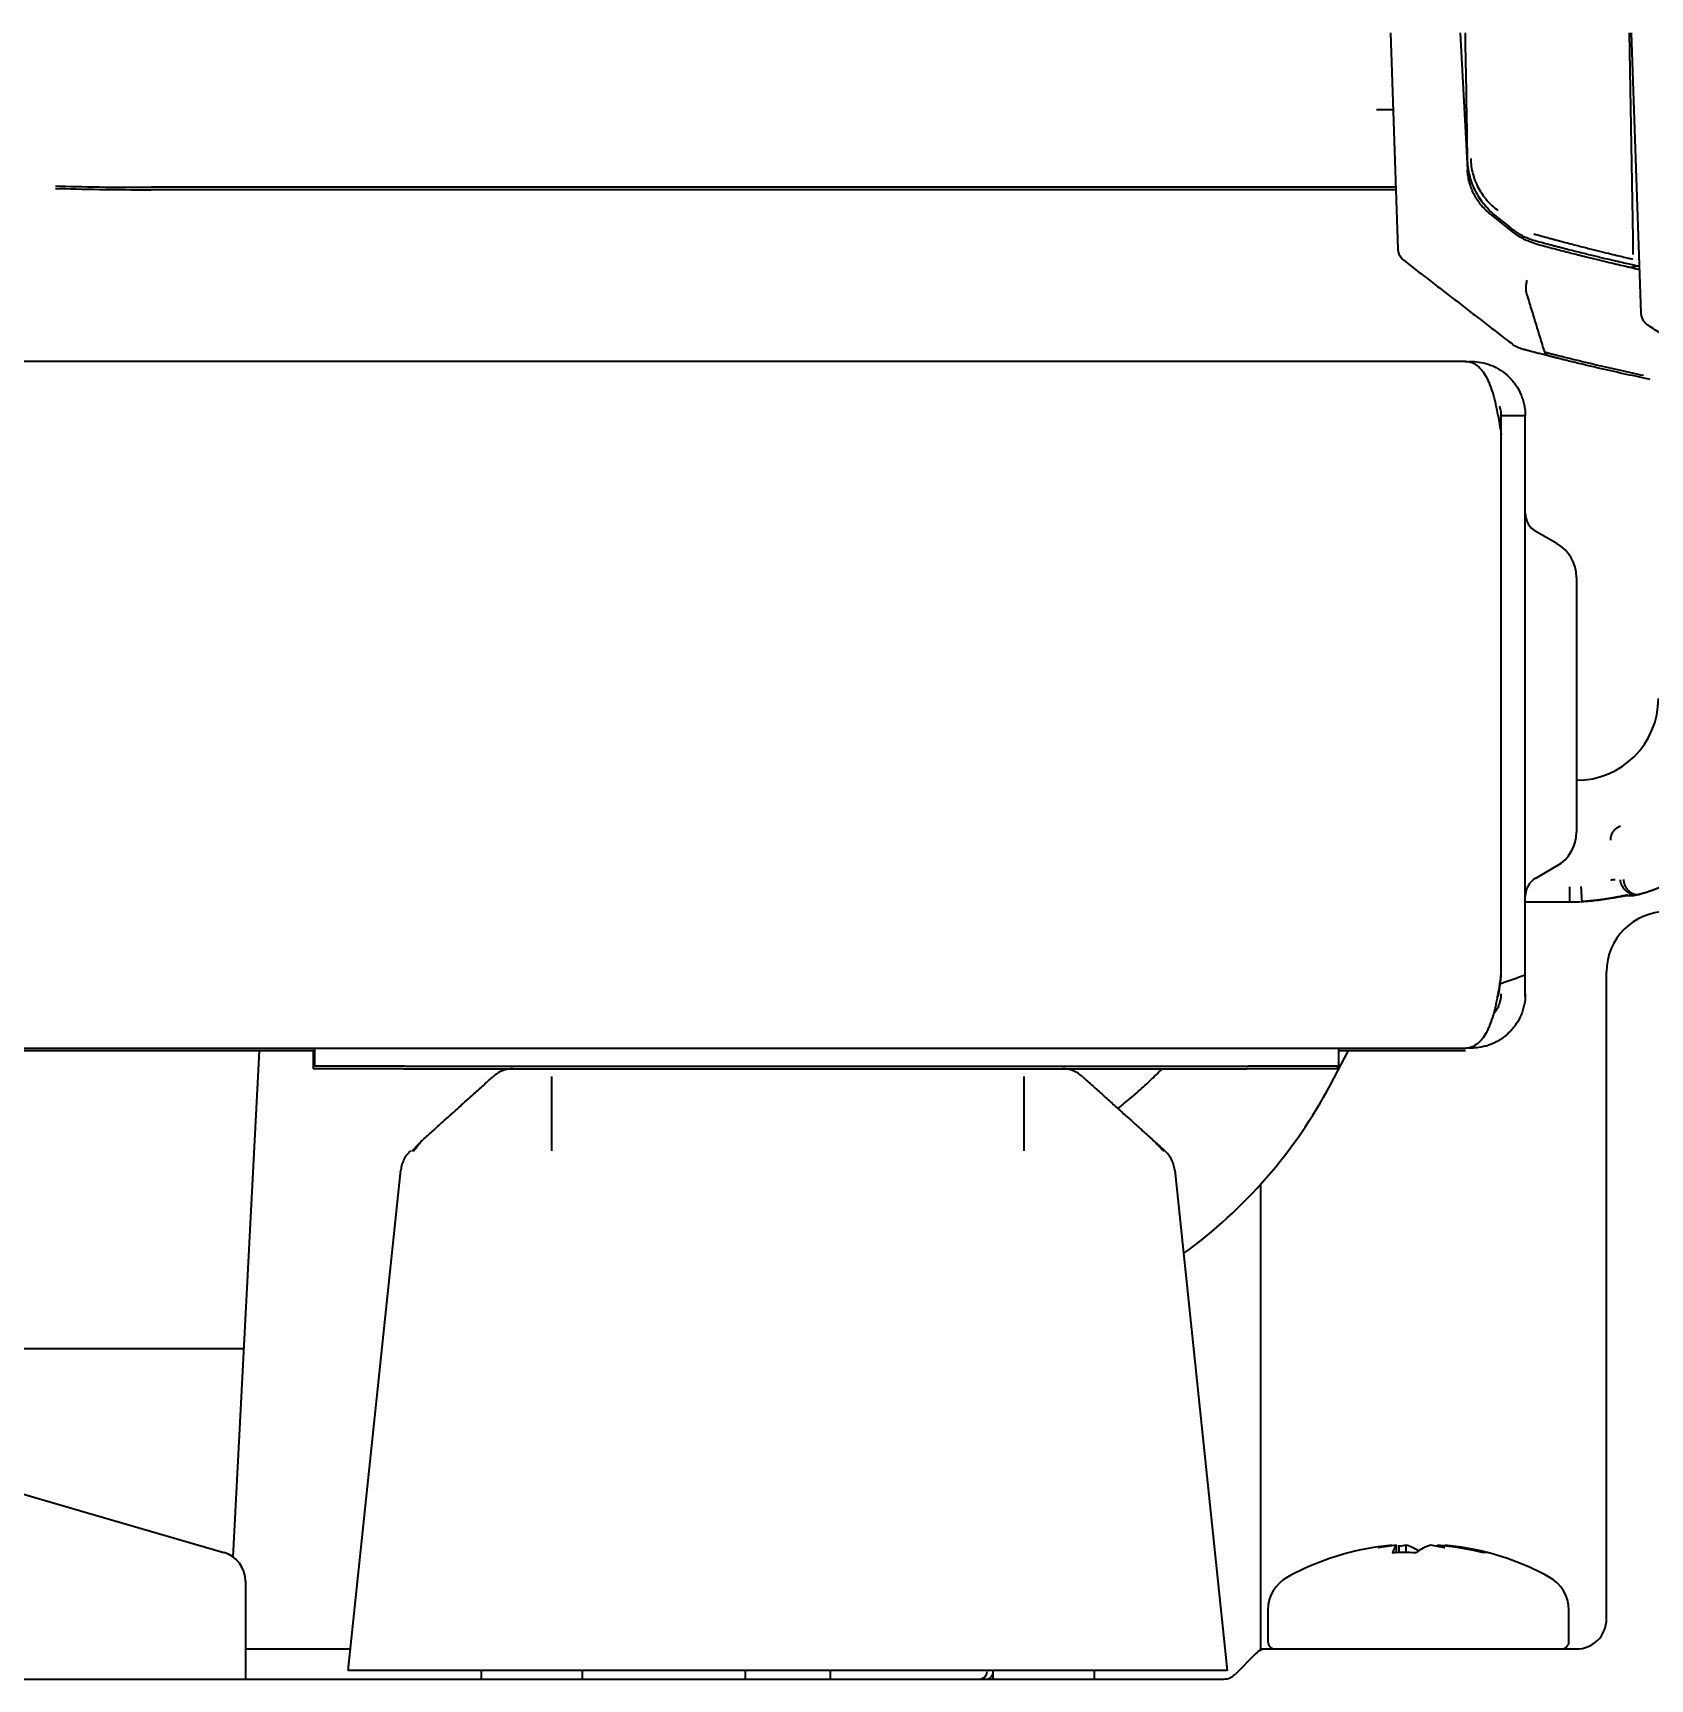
# Model space of a CAD drawing. Header units: inches. Extents: x 786 to 5755, y 618 to 5453.
# Drawn here: x 4152.6 to 4206.3, y 1369.9 to 1424.6 of the extents above; entities that cross this region are included whole.
import ezdxf

# ---------------------------------------------------------------- set-up
doc = ezdxf.new("R2010")
doc.units = ezdxf.units.IN
doc.layers.add('1', color=7, linetype='Continuous', true_color=0xffffff)
doc.layers.add('4', color=7, linetype='Continuous', true_color=0xffffff)

msp = doc.modelspace()

# ---------------------------------------------------------------- linework, layer by layer
at = {"layer": '1', "color": 7, "linetype": 'Continuous', "lineweight": 35}
for p, q in [((4197.969, 1417.449), (4197.718, 1424.637)), ((4200.031, 1424.637), (4200.27, 1420.083)), ((4205.769, 1417.809), (4205.65, 1424.637)), ((4206.043, 1415.324), (4205.718, 1424.637)), ((4197.896, 1419.508), (4156.547, 1419.508)), ((4197.899, 1419.426), (4156.547, 1419.426)), ((4201.796, 1418.006), (4201.02, 1418.625)), ((4201.572, 1418.266), (4201.219, 1418.546)), ((4201.796, 1418.087), (4201.572, 1418.266)), ((4200.14, 1413.719), (3454.899, 1413.719)), ((4200.218, 1413.716), (4200.14, 1413.719)), ((4200.2, 1413.712), (4200.3, 1413.717)), ((4201.177, 1412.434), (4201.177, 1412.452)), ((4201.319, 1411.807), (4201.39, 1411.817)), ((4201.39, 1411.287), (4201.39, 1411.919)), ((4201.39, 1411.919), (4202.19, 1411.919)), ((4202.19, 1411.013), (4202.19, 1411.919)), ((4201.39, 1393.611), (4201.39, 1411.287)), ((4202.19, 1393.336), (4202.19, 1411.013)), ((4203.24, 1407.667), (4202.54, 1408.071)), ((4203.89, 1406.541), (4203.89, 1398.082)), ((4202.54, 1396.552), (4203.24, 1396.956)), ((4202.19, 1395.759), (4203.658, 1395.759)), ((4204.89, 1371.937), (4204.89, 1393.437)), ((4202.19, 1392.619), (4202.19, 1392.704)), ((3508.163, 1390.904), (4200.206, 1390.904)), ((3508.174, 1390.819), (4161.978, 1390.819)), ((4159.261, 1373.996), (4160.142, 1390.818)), ((4161.94, 1390.217), (4161.94, 1390.819)), ((4161.98, 1390.302), (4161.98, 1390.904)), ((4195.973, 1390.819), (4200.206, 1390.819)), ((4195.98, 1390.904), (4195.98, 1390.302)), ((4164.94, 1390.217), (4161.94, 1390.217)), ((4164.98, 1390.302), (4161.98, 1390.302)), ((4164.94, 1390.217), (4192.94, 1390.217)), ((4164.98, 1390.302), (4192.98, 1390.302)), ((4195.94, 1390.217), (4192.94, 1390.217)), ((4195.98, 1390.302), (4192.98, 1390.302)), ((4195.94, 1390.302), (4195.94, 1390.217)), ((4163.088, 1370.217), (4164.836, 1386.851)), ((4190.544, 1386.851), (4192.292, 1370.217)), ((4193.39, 1386.369), (4193.39, 1375.305)), ((4144.556, 1378.333), (4154.954, 1375.309)), ((4154.954, 1375.309), (4158.954, 1374.146)), ((4197.764, 1374.368), (4197.764, 1374.385)), ((4197.913, 1374.137), (4197.913, 1374.385)), ((4198.003, 1374.139), (4198.003, 1374.385)), ((4198.233, 1374.14), (4198.233, 1374.385)), ((4199.276, 1374.347), (4199.276, 1374.385)), ((4199.367, 1374.378), (4199.367, 1374.385)), ((4199.516, 1374.363), (4199.516, 1374.385)), ((4159.674, 1373.186), (4159.674, 1369.937)), ((4193.39, 1372.091), (4193.39, 1370.937)), ((4193.64, 1372.231), (4193.64, 1371.187)), ((4203.64, 1371.187), (4203.64, 1372.231)), ((4159.674, 1370.937), (4162.947, 1370.937)), ((4162.947, 1370.937), (4162.948, 1370.937)), ((4193.243, 1370.79), (4192.536, 1370.083)), ((4193.39, 1370.937), (4193.597, 1370.937)), ((4193.39, 1370.892), (4193.39, 1370.937)), ((4193.597, 1370.937), (4203.89, 1370.937)), ((4056.304, 1369.937), (4192.183, 1369.937)), ((4168.06, 1370.217), (4163.088, 1370.217)), ((4167.506, 1370.217), (4167.506, 1369.937)), ((4187.319, 1370.217), (4168.06, 1370.217)), ((4170.874, 1369.937), (4170.874, 1370.217)), ((4176.275, 1370.217), (4176.275, 1369.937)), ((4179.105, 1369.937), (4179.105, 1370.217)), ((4184.32, 1370.217), (4184.319, 1370.178)), ((4184.506, 1370.217), (4184.506, 1369.937)), ((4192.292, 1370.217), (4187.319, 1370.217)), ((4187.874, 1369.937), (4187.874, 1370.217))]:
    msp.add_line(p, q, dxfattribs=at)
for centre, radius, start, end in [((4202.35, 1420.237), 2, 212.3415, 226.4129), ((4205.7, 1417.357), 0.5, 257.1047, 292.2188), ((4202.89, 1408.678), 0.7, 180, 240), ((4202.59, 1406.541), 1.3, 0, 60), ((4203.89, 1402.523), 2.722, 270, 0), ((4202.59, 1398.082), 1.3, 300, 0), ((4202.89, 1395.946), 0.7, 120, 180), ((4206.89, 1393.437), 2, 90, 180), ((4197.39, 1393.611), 4, 346.8963, 0), ((4197.39, 1393.526), 4, 346.8963, 0), ((4158.674, 1373.186), 1, 0, 73.7865), ((4198.64, 1365.353), 9.083, 103.2612, 118.6021), ((4198.64, 1365.353), 9.083, 61.3979, 76.7388), ((4194.89, 1372.231), 1.25, 118.6021, 180), ((4202.39, 1372.231), 1.25, 0, 61.3979), ((4203.89, 1371.937), 1, 270, 0), ((4193.597, 1370.437), 0.5, 90, 135), ((4193.89, 1371.187), 0.25, 180, 270), ((4203.39, 1371.187), 0.25, 270, 0), ((4184.069, 1370.187), 0.25, 270, 358), ((4184.271, 1370.187), 0.25, 270, 339.8679), ((4192.183, 1370.437), 0.5, 270, 315)]:
    msp.add_arc(centre, radius, start, end, dxfattribs=at)
for centre, major_axis, ratio, start_param, end_param in [((4156.547, 1419.664), (4.5, 0), 0.034921, 3.926991, 4.712389), ((4156.547, 1419.583), (4.5, 0), 0.034921, 3.926991, 4.712389), ((4205.721, 1396.47), (-0.005, -0.5), 0.990267, 6.282644, 6.603447), ((4198.427, 1365.353), (0, -9.059), 0.947542, 3.218948, 3.391172), ((4198.759, 1365.353), (0, 9.077), 0.933147, 0.100106, 0.173279), ((4198.404, 1365.353), (0, -9.077), 0.706253, 3.241699, 3.314872), ((4197.977, 1365.353), (0, -9.059), 0.090997, 3.218948, 3.391172), ((4198.164, 1365.353), (0, -8.787), 0.978398, 3.096057, 3.187129), ((4198.875, 1365.353), (0, 9.077), 0.70796, 0.100106, 0.136032), ((4198.009, 1365.353), (0, -9.059), 0.319632, 2.921886, 3.064238), ((4199.271, 1365.353), (0, 9.059), 0.319632, 0.077355, 0.249579), ((4198.405, 1365.353), (0, -9.077), 0.70796, 2.968314, 3.041486), ((4198.579, 1365.353), (0, -9.059), 0.995851, 2.892014, 3.064238), ((4198.95, 1365.353), (0, 9.077), 0.359495, 6.109906, 6.183079), ((4198.853, 1365.353), (0, 9.059), 0.947542, 6.033606, 6.20583), ((4200.89, 1365.353), (0, 8.787), 0.206731, 6.237649, 6.328721)]:
    msp.add_ellipse(centre, major_axis=major_axis, ratio=ratio, start_param=start_param, end_param=end_param, dxfattribs=at)
for points, degree in [([(4200.273, 1420.46), (4200.249, 1421.853), (4200.224, 1423.245), (4200.2, 1424.637)], 3), ([(4202.131, 1417.789), (4202.071, 1417.82), (4201.956, 1417.886), (4201.848, 1417.964), (4201.796, 1418.006)], 3), ([(4198.163, 1417.07), (4201.751, 1414.301)], 1), ([(4205.517, 1417.178), (4205.581, 1417.163), (4205.687, 1417.138), (4205.745, 1417.125), (4205.763, 1417.121)], 3), ([(4202.834, 1414.035), (4202.228, 1416.019)], 1), ([(4209.892, 1412.554), (4206.269, 1414.923)], 1), ([(4200.3, 1413.717), (4200.367, 1413.72), (4200.434, 1413.72), (4200.501, 1413.716)], 3), ([(4201.39, 1411.287), (4201.39, 1411.381), (4201.39, 1411.474), (4201.39, 1411.568)], 3), ([(4205.507, 1395.974), (4205.612, 1395.971), (4205.717, 1395.97)], 2), ([(4201.39, 1393.055), (4201.656, 1393.149), (4201.923, 1393.243), (4202.19, 1393.336)], 3), ([(4200.501, 1390.907), (4200.434, 1390.903), (4200.367, 1390.903), (4200.3, 1390.906)], 3), ([(4165.504, 1387.798), (4167.903, 1389.958)], 1), ([(4169.849, 1387.49), (4169.849, 1389.958)], 1), ([(4185.531, 1389.958), (4185.531, 1387.49)], 1), ([(4187.477, 1389.958), (4190.218, 1387.49)], 1), ([(4165.504, 1387.798), (4165.19, 1387.466)], 1), ([(4165.504, 1387.798), (4165.251, 1387.468)], 1), ([(4190.19, 1387.466), (4189.876, 1387.798)], 1)]:
    msp.add_open_spline(points, degree=degree, dxfattribs=at)
for points, knots in [([(4201.02, 1418.625), (4200.967, 1418.667), (4200.916, 1418.712), (4200.819, 1418.807), (4200.773, 1418.857), (4200.685, 1418.962), (4200.644, 1419.018), (4200.586, 1419.105), (4200.567, 1419.134), (4200.531, 1419.195), (4200.514, 1419.225), (4200.465, 1419.318), (4200.435, 1419.382), (4200.383, 1419.513), (4200.36, 1419.581), (4200.331, 1419.685), (4200.322, 1419.721), (4200.306, 1419.792), (4200.3, 1419.828), (4200.282, 1419.937), (4200.274, 1420.01), (4200.27, 1420.083)], [0, 0, 0, 0, 0.125, 0.125, 0.25, 0.25, 0.375, 0.375, 0.4375, 0.4375, 0.5, 0.5, 0.625, 0.625, 0.75, 0.75, 0.8125, 0.8125, 0.875, 0.875, 1, 1, 1, 1]), ([(4201.219, 1418.546), (4201.147, 1418.602), (4201.08, 1418.662), (4200.951, 1418.789), (4200.891, 1418.856), (4200.805, 1418.961), (4200.777, 1418.997), (4200.737, 1419.052), (4200.724, 1419.071), (4200.698, 1419.109), (4200.686, 1419.128), (4200.624, 1419.224), (4200.578, 1419.303), (4200.497, 1419.466), (4200.46, 1419.55), (4200.42, 1419.659), (4200.412, 1419.681), (4200.397, 1419.725), (4200.39, 1419.747), (4200.369, 1419.814), (4200.357, 1419.859), (4200.323, 1419.995), (4200.306, 1420.086), (4200.282, 1420.272), (4200.275, 1420.365), (4200.273, 1420.46)], [0, 0, 0, 0, 0.125, 0.125, 0.25, 0.25, 0.3125, 0.3125, 0.34375, 0.34375, 0.375, 0.375, 0.5, 0.5, 0.625, 0.625, 0.65625, 0.65625, 0.6875, 0.6875, 0.75, 0.75, 0.875, 0.875, 1, 1, 1, 1]), ([(4200.377, 1420.46), (4200.379, 1420.373), (4200.386, 1420.287), (4200.409, 1420.117), (4200.426, 1420.033), (4200.459, 1419.91), (4200.472, 1419.869), (4200.492, 1419.808), (4200.499, 1419.788), (4200.513, 1419.747), (4200.521, 1419.728), (4200.56, 1419.629), (4200.595, 1419.553), (4200.674, 1419.407), (4200.718, 1419.336), (4200.788, 1419.234), (4200.813, 1419.2), (4200.864, 1419.135), (4200.89, 1419.103), (4200.971, 1419.01), (4201.028, 1418.951), (4201.148, 1418.84), (4201.211, 1418.787), (4201.278, 1418.737)], [0, 0, 0, 0, 0.125, 0.125, 0.25, 0.25, 0.3125, 0.3125, 0.34375, 0.34375, 0.375, 0.375, 0.5, 0.5, 0.625, 0.625, 0.6875, 0.6875, 0.75, 0.75, 0.875, 0.875, 1, 1, 1, 1]), ([(4202.52, 1417.723), (4202.391, 1417.757), (4202.266, 1417.805), (4202.084, 1417.896), (4202.025, 1417.929), (4201.937, 1417.985), (4201.909, 1418.004), (4201.852, 1418.045), (4201.824, 1418.066), (4201.796, 1418.087)], [0, 0, 0, 0, 0.5, 0.5, 0.75, 0.75, 0.875, 0.875, 1, 1, 1, 1]), ([(4202.475, 1417.96), (4202.65, 1417.911), (4202.821, 1417.863), (4203.03, 1417.807), (4203.071, 1417.795), (4203.154, 1417.773), (4203.194, 1417.762), (4203.316, 1417.729), (4203.395, 1417.708), (4203.628, 1417.647), (4203.927, 1417.569), (4204.201, 1417.499), (4204.396, 1417.45), (4204.46, 1417.434), (4204.553, 1417.41), (4204.584, 1417.403), (4204.644, 1417.388), (4204.674, 1417.381), (4204.819, 1417.345), (4205.034, 1417.293), (4205.215, 1417.249), (4205.379, 1417.21), (4205.452, 1417.193), (4205.517, 1417.178)], [0, 0, 0, 0, 0.125, 0.125, 0.15625, 0.15625, 0.1875, 0.1875, 0.25, 0.25, 0.375, 0.5, 0.5, 0.5625, 0.5625, 0.59375, 0.59375, 0.625, 0.625, 0.75, 0.875, 0.875, 1, 1, 1, 1]), ([(4198.163, 1417.07), (4198.134, 1417.093), (4198.107, 1417.118), (4198.061, 1417.175), (4198.04, 1417.205), (4198.007, 1417.27), (4197.994, 1417.305), (4197.975, 1417.376), (4197.97, 1417.412), (4197.969, 1417.449)], [0, 0, 0, 0, 0.25, 0.25, 0.5, 0.5, 0.75, 0.75, 1, 1, 1, 1]), ([(4202.517, 1417.64), (4202.451, 1417.658), (4202.386, 1417.679), (4202.257, 1417.729), (4202.193, 1417.757), (4202.131, 1417.789)], [0, 0, 0, 0, 0.5, 0.5, 1, 1, 1, 1]), ([(4202.517, 1417.64), (4202.687, 1417.593), (4203.018, 1417.504), (4203.333, 1417.421), (4203.641, 1417.342), (4203.79, 1417.304), (4203.971, 1417.258), (4204.007, 1417.249), (4204.078, 1417.231), (4204.184, 1417.205), (4204.286, 1417.179), (4204.484, 1417.131), (4204.609, 1417.1), (4204.845, 1417.043), (4204.956, 1417.017), (4205.113, 1416.98), (4205.163, 1416.968), (4205.236, 1416.951), (4205.259, 1416.945), (4205.306, 1416.934), (4205.328, 1416.929), (4205.439, 1416.904), (4205.518, 1416.885), (4205.588, 1416.869)], [0, 0, 0, 0, 0.125, 0.25, 0.25, 0.375, 0.375, 0.40625, 0.40625, 0.4375, 0.5, 0.5, 0.625, 0.625, 0.75, 0.75, 0.8125, 0.8125, 0.84375, 0.84375, 0.875, 0.875, 1, 1, 1, 1]), ([(4205.699, 1416.939), (4205.632, 1416.954), (4205.555, 1416.971), (4205.383, 1417.01), (4205.194, 1417.053), (4204.969, 1417.106), (4204.818, 1417.142), (4204.787, 1417.149), (4204.724, 1417.164), (4204.692, 1417.172), (4204.595, 1417.195), (4204.528, 1417.211), (4204.323, 1417.26), (4204.18, 1417.295), (4203.881, 1417.369), (4203.725, 1417.408), (4203.482, 1417.47), (4203.399, 1417.492), (4203.272, 1417.524), (4203.229, 1417.535), (4203.143, 1417.558), (4203.1, 1417.569), (4202.882, 1417.626), (4202.703, 1417.673), (4202.52, 1417.723)], [0, 0, 0, 0, 0.125, 0.125, 0.25, 0.375, 0.375, 0.40625, 0.40625, 0.4375, 0.4375, 0.5, 0.5, 0.625, 0.625, 0.75, 0.75, 0.8125, 0.8125, 0.84375, 0.84375, 0.875, 0.875, 1, 1, 1, 1]), ([(4205.779, 1417.273), (4205.778, 1417.289), (4205.778, 1417.307), (4205.778, 1417.334), (4205.777, 1417.343), (4205.777, 1417.363), (4205.777, 1417.372), (4205.776, 1417.422), (4205.775, 1417.465), (4205.774, 1417.522), (4205.774, 1417.534), (4205.774, 1417.558), (4205.774, 1417.57), (4205.773, 1417.606), (4205.772, 1417.631), (4205.771, 1417.705), (4205.77, 1417.756), (4205.769, 1417.809)], [0, 0, 0, 0, 0.125, 0.125, 0.1875, 0.1875, 0.25, 0.25, 0.5, 0.5, 0.5625, 0.5625, 0.625, 0.625, 0.75, 0.75, 1, 1, 1, 1]), ([(4205.588, 1416.869), (4205.654, 1416.854), (4205.712, 1416.841), (4205.812, 1416.818), (4205.854, 1416.809), (4205.923, 1416.793), (4205.974, 1416.782), (4205.992, 1416.778), (4205.992, 1416.778)], [0, 0, 0, 0, 0.25, 0.25, 0.5, 0.5, 0.75, 1, 1, 1, 1]), ([(4205.958, 1416.881), (4205.939, 1416.885), (4205.909, 1416.892), (4205.822, 1416.911), (4205.767, 1416.923), (4205.699, 1416.939)], [0, 0, 0, 0, 0.5, 0.5, 1, 1, 1, 1]), ([(4202.228, 1416.019), (4202.222, 1416.039), (4202.219, 1416.063), (4202.215, 1416.119), (4202.215, 1416.151), (4202.219, 1416.221), (4202.223, 1416.258), (4202.235, 1416.336), (4202.242, 1416.377), (4202.252, 1416.417)], [0, 0, 0, 0, 0.25, 0.25, 0.5, 0.5, 0.75, 0.75, 1, 1, 1, 1]), ([(4206.269, 1414.923), (4206.236, 1414.945), (4206.205, 1414.971), (4206.15, 1415.029), (4206.127, 1415.061), (4206.087, 1415.131), (4206.072, 1415.168), (4206.05, 1415.245), (4206.044, 1415.284), (4206.043, 1415.324)], [0, 0, 0, 0, 0.25, 0.25, 0.5, 0.5, 0.75, 0.75, 1, 1, 1, 1]), ([(4202.106, 1414.126), (4202.041, 1414.143), (4201.979, 1414.166), (4201.86, 1414.225), (4201.803, 1414.26), (4201.751, 1414.301)], [0, 0, 0, 0, 0.5, 0.5, 1, 1, 1, 1]), ([(4202.965, 1413.902), (4202.934, 1413.91), (4202.904, 1413.918), (4202.845, 1413.933), (4202.816, 1413.94), (4202.731, 1413.962), (4202.676, 1413.976), (4202.599, 1413.996), (4202.574, 1414.003), (4202.538, 1414.012), (4202.526, 1414.015), (4202.502, 1414.021), (4202.491, 1414.024), (4202.457, 1414.033), (4202.435, 1414.039), (4202.394, 1414.049), (4202.374, 1414.055), (4202.318, 1414.069), (4202.285, 1414.078), (4202.248, 1414.088), (4202.241, 1414.09), (4202.227, 1414.093), (4202.221, 1414.095), (4202.202, 1414.1), (4202.19, 1414.103), (4202.17, 1414.109), (4202.16, 1414.111), (4202.148, 1414.114), (4202.144, 1414.115), (4202.137, 1414.117), (4202.134, 1414.118), (4202.127, 1414.12), (4202.125, 1414.121), (4202.119, 1414.122), (4202.117, 1414.123), (4202.111, 1414.124), (4202.108, 1414.125), (4202.106, 1414.126)], [0, 0, 0, 0, 0.0625, 0.0625, 0.125, 0.125, 0.25, 0.25, 0.3125, 0.3125, 0.34375, 0.34375, 0.375, 0.375, 0.4375, 0.4375, 0.5, 0.5, 0.625, 0.625, 0.65625, 0.65625, 0.6875, 0.6875, 0.75, 0.75, 0.8125, 0.8125, 0.84375, 0.84375, 0.875, 0.875, 0.90625, 0.90625, 0.9375, 0.9375, 1, 1, 1, 1]), ([(4202.965, 1413.902), (4202.958, 1413.904), (4202.951, 1413.906), (4202.938, 1413.912), (4202.932, 1413.915), (4202.913, 1413.926), (4202.901, 1413.935), (4202.868, 1413.969), (4202.849, 1413.998), (4202.834, 1414.035)], [0, 0, 0, 0, 0.125, 0.125, 0.25, 0.25, 0.5, 0.5, 1, 1, 1, 1]), ([(4202.834, 1414.033), (4202.871, 1414.024), (4202.908, 1414.014), (4202.981, 1413.996), (4203.018, 1413.986), (4203.092, 1413.967), (4203.128, 1413.958), (4203.201, 1413.94), (4203.238, 1413.93), (4203.347, 1413.903), (4203.42, 1413.884), (4203.564, 1413.848), (4203.636, 1413.831), (4203.851, 1413.778), (4203.992, 1413.743), (4204.202, 1413.693), (4204.271, 1413.676), (4204.41, 1413.644), (4204.479, 1413.627), (4204.821, 1413.547), (4205.088, 1413.486), (4205.611, 1413.369), (4205.866, 1413.313), (4206.115, 1413.26)], [0, 0, 0, 0, 0.03125, 0.03125, 0.0625, 0.0625, 0.09375, 0.09375, 0.125, 0.125, 0.1875, 0.1875, 0.25, 0.25, 0.375, 0.375, 0.4375, 0.4375, 0.5, 0.5, 0.75, 0.75, 1, 1, 1, 1]), ([(4201.286, 1411.919), (4201.266, 1412.041), (4201.243, 1412.161), (4201.204, 1412.336), (4201.191, 1412.394), (4201.169, 1412.48), (4201.162, 1412.508), (4201.147, 1412.564), (4201.139, 1412.592), (4201.099, 1412.729), (4201.065, 1412.831), (4201.018, 1412.952), (4201.008, 1412.976), (4200.988, 1413.023), (4200.978, 1413.046), (4200.947, 1413.113), (4200.926, 1413.155), (4200.861, 1413.276), (4200.814, 1413.347), (4200.75, 1413.426), (4200.738, 1413.441), (4200.711, 1413.47), (4200.672, 1413.512), (4200.63, 1413.548), (4200.574, 1413.591), (4200.545, 1413.61), (4200.499, 1413.636), (4200.484, 1413.643), (4200.453, 1413.658), (4200.437, 1413.665), (4200.357, 1413.695), (4200.29, 1413.71), (4200.218, 1413.716)], [0, 0, 0, 0, 0.125, 0.125, 0.1875, 0.1875, 0.21875, 0.21875, 0.25, 0.25, 0.375, 0.375, 0.40625, 0.40625, 0.4375, 0.4375, 0.5, 0.5, 0.625, 0.625, 0.65625, 0.65625, 0.6875, 0.75, 0.75, 0.8125, 0.8125, 0.84375, 0.84375, 0.875, 0.875, 1, 1, 1, 1]), ([(4200.501, 1413.716), (4200.601, 1413.71), (4200.703, 1413.695), (4200.906, 1413.647), (4201.007, 1413.614), (4201.132, 1413.559), (4201.157, 1413.548), (4201.207, 1413.524), (4201.28, 1413.486), (4201.351, 1413.442), (4201.489, 1413.349), (4201.576, 1413.278), (4201.678, 1413.177), (4201.698, 1413.156), (4201.737, 1413.113), (4201.794, 1413.048), (4201.847, 1412.978), (4201.945, 1412.834), (4202.001, 1412.731), (4202.059, 1412.594), (4202.07, 1412.566), (4202.091, 1412.509), (4202.1, 1412.481), (4202.127, 1412.396), (4202.156, 1412.28), (4202.174, 1412.162), (4202.184, 1412.072), (4202.186, 1412.041), (4202.189, 1411.98), (4202.19, 1411.95), (4202.19, 1411.919)], [0, 0, 0, 0, 0.125, 0.125, 0.25, 0.25, 0.28125, 0.28125, 0.3125, 0.375, 0.375, 0.5, 0.5, 0.53125, 0.53125, 0.5625, 0.625, 0.625, 0.75, 0.75, 0.78125, 0.78125, 0.8125, 0.8125, 0.875, 0.9375, 0.9375, 0.96875, 0.96875, 1, 1, 1, 1]), ([(4206.335, 1413.123), (4206.079, 1413.177), (4205.817, 1413.233), (4205.28, 1413.35), (4205.005, 1413.412), (4204.583, 1413.509), (4204.441, 1413.542), (4204.154, 1413.61), (4204.008, 1413.645), (4203.788, 1413.698), (4203.714, 1413.716), (4203.566, 1413.752), (4203.492, 1413.77), (4203.379, 1413.798), (4203.342, 1413.808), (4203.267, 1413.826), (4203.229, 1413.836), (4203.154, 1413.855), (4203.116, 1413.864), (4203.04, 1413.883), (4203.002, 1413.893), (4202.965, 1413.902)], [0, 0, 0, 0, 0.25, 0.25, 0.5, 0.5, 0.625, 0.625, 0.75, 0.75, 0.8125, 0.8125, 0.875, 0.875, 0.90625, 0.90625, 0.9375, 0.9375, 0.96875, 0.96875, 1, 1, 1, 1]), ([(4201.39, 1411.568), (4201.371, 1411.631), (4201.353, 1411.694), (4201.318, 1411.811), (4201.302, 1411.865), (4201.286, 1411.919)], [0, 0, 0, 0, 0.537041, 0.537041, 1, 1, 1, 1]), ([(4201.286, 1411.919), (4201.302, 1411.822), (4201.318, 1411.724), (4201.353, 1411.513), (4201.371, 1411.4), (4201.39, 1411.287)], [0, 0, 0, 0, 0.462959, 0.462959, 1, 1, 1, 1]), ([(4201.39, 1411.919), (4201.39, 1411.995), (4201.381, 1412.068), (4201.361, 1412.157), (4201.357, 1412.175), (4201.347, 1412.208), (4201.343, 1412.223), (4201.338, 1412.238)], [0, 0, 0, 0, 0.67906, 0.67906, 0.848824, 0.848824, 1, 1, 1, 1]), ([(4204.066, 1395.773), (4204.263, 1395.785), (4204.646, 1395.817), (4205.131, 1395.897), (4205.413, 1395.952), (4205.523, 1395.972), (4205.546, 1395.975), (4205.546, 1395.975)], [0, 0, 0, 0, 0.277, 0.577054, 0.802968, 0.923083, 1, 1, 1, 1]), ([(4206.819, 1396.312), (4206.801, 1396.304), (4206.784, 1396.296), (4206.746, 1396.279), (4206.725, 1396.27), (4206.622, 1396.225), (4206.542, 1396.193), (4206.429, 1396.15), (4206.392, 1396.137), (4206.338, 1396.118), (4206.321, 1396.112), (4206.286, 1396.1), (4206.269, 1396.094), (4206.187, 1396.068), (4206.128, 1396.05), (4206.066, 1396.033), (4206.056, 1396.03), (4206.047, 1396.028)], [0, 0, 0, 0, 0.056558, 0.056558, 0.12503, 0.12503, 0.398918, 0.398918, 0.535862, 0.535862, 0.604334, 0.604334, 0.672806, 0.672806, 0.946695, 0.946695, 1, 1, 1, 1]), ([(4202.19, 1392.704), (4202.19, 1392.801), (4202.19, 1392.899), (4202.19, 1393.11), (4202.19, 1393.223), (4202.19, 1393.336)], [0, 0, 0, 0, 0.462959, 0.462959, 1, 1, 1, 1]), ([(4200.218, 1390.907), (4200.29, 1390.913), (4200.357, 1390.928), (4200.484, 1390.976), (4200.544, 1391.009), (4200.615, 1391.064), (4200.63, 1391.075), (4200.657, 1391.1), (4200.698, 1391.138), (4200.737, 1391.181), (4200.812, 1391.274), (4200.859, 1391.345), (4200.914, 1391.446), (4200.925, 1391.467), (4200.947, 1391.51), (4200.978, 1391.576), (4201.008, 1391.645), (4201.064, 1391.789), (4201.099, 1391.892), (4201.139, 1392.03), (4201.146, 1392.058), (4201.162, 1392.114), (4201.169, 1392.142), (4201.191, 1392.228), (4201.218, 1392.343), (4201.242, 1392.462), (4201.259, 1392.552), (4201.265, 1392.582), (4201.275, 1392.643), (4201.281, 1392.673), (4201.286, 1392.704)], [0, 0, 0, 0, 0.125, 0.125, 0.25, 0.25, 0.28125, 0.28125, 0.3125, 0.375, 0.375, 0.5, 0.5, 0.53125, 0.53125, 0.5625, 0.625, 0.625, 0.75, 0.75, 0.78125, 0.78125, 0.8125, 0.8125, 0.875, 0.9375, 0.9375, 0.96875, 0.96875, 1, 1, 1, 1]), ([(4202.19, 1392.704), (4202.19, 1392.582), (4202.178, 1392.462), (4202.142, 1392.287), (4202.127, 1392.229), (4202.101, 1392.143), (4202.091, 1392.115), (4202.071, 1392.059), (4202.06, 1392.031), (4202.002, 1391.895), (4201.946, 1391.792), (4201.864, 1391.671), (4201.847, 1391.647), (4201.812, 1391.601), (4201.794, 1391.578), (4201.739, 1391.511), (4201.7, 1391.468), (4201.579, 1391.348), (4201.491, 1391.276), (4201.375, 1391.197), (4201.351, 1391.182), (4201.304, 1391.153), (4201.232, 1391.111), (4201.158, 1391.075), (4201.059, 1391.032), (4201.009, 1391.013), (4200.933, 1390.988), (4200.908, 1390.98), (4200.857, 1390.965), (4200.831, 1390.959), (4200.703, 1390.928), (4200.601, 1390.913), (4200.501, 1390.907)], [0, 0, 0, 0, 0.125, 0.125, 0.1875, 0.1875, 0.21875, 0.21875, 0.25, 0.25, 0.375, 0.375, 0.40625, 0.40625, 0.4375, 0.4375, 0.5, 0.5, 0.625, 0.625, 0.65625, 0.65625, 0.6875, 0.75, 0.75, 0.8125, 0.8125, 0.84375, 0.84375, 0.875, 0.875, 1, 1, 1, 1]), ([(4201.143, 1392.046), (4201.149, 1392.053), (4201.154, 1392.059), (4201.17, 1392.078), (4201.181, 1392.092), (4201.231, 1392.159), (4201.266, 1392.217), (4201.31, 1392.311), (4201.324, 1392.344), (4201.341, 1392.395), (4201.347, 1392.412), (4201.357, 1392.447), (4201.361, 1392.465), (4201.381, 1392.554), (4201.39, 1392.628), (4201.39, 1392.704)], [0, 0, 0, 0, 0.037679, 0.037679, 0.111703, 0.111703, 0.407802, 0.407802, 0.555852, 0.555852, 0.629876, 0.629876, 0.703901, 0.703901, 1, 1, 1, 1]), ([(4168.567, 1390.217), (4168.506, 1390.217), (4168.445, 1390.211), (4168.326, 1390.188), (4168.267, 1390.171), (4168.153, 1390.127), (4168.098, 1390.1), (4167.995, 1390.035), (4167.946, 1389.998), (4167.901, 1389.956)], [0, 0, 0, 0, 0.25, 0.25, 0.5, 0.5, 0.75, 0.75, 1, 1, 1, 1]), ([(4187.479, 1389.956), (4187.434, 1389.998), (4187.385, 1390.035), (4187.281, 1390.1), (4187.227, 1390.127), (4187.113, 1390.171), (4187.054, 1390.188), (4186.934, 1390.211), (4186.874, 1390.217), (4186.813, 1390.217)], [0, 0, 0, 0, 0.25, 0.25, 0.5, 0.5, 0.75, 0.75, 1, 1, 1, 1]), ([(4165.162, 1387.49), (4165.116, 1387.449), (4165.074, 1387.404), (4165, 1387.307), (4164.967, 1387.255), (4164.912, 1387.146), (4164.889, 1387.089), (4164.854, 1386.972), (4164.842, 1386.912), (4164.836, 1386.851)], [0, 0, 0, 0, 0.25, 0.25, 0.5, 0.5, 0.75, 0.75, 1, 1, 1, 1]), ([(4190.543, 1386.851), (4190.537, 1386.912), (4190.525, 1386.972), (4190.49, 1387.089), (4190.468, 1387.146), (4190.412, 1387.255), (4190.379, 1387.307), (4190.305, 1387.404), (4190.263, 1387.449), (4190.218, 1387.49)], [0, 0, 0, 0, 0.25, 0.25, 0.5, 0.5, 0.75, 0.75, 1, 1, 1, 1]), ([(4193.39, 1375.305), (4193.39, 1375.285), (4193.39, 1375.242), (4193.39, 1375.173), (4193.39, 1375.095), (4193.39, 1375.008), (4193.39, 1374.911), (4193.39, 1374.805), (4193.39, 1374.69), (4193.39, 1374.566), (4193.39, 1374.398), (4193.39, 1374.196), (4193.39, 1373.974), (4193.39, 1373.776), (4193.39, 1373.59), (4193.39, 1373.406), (4193.39, 1373.212), (4193.39, 1373.01), (4193.39, 1372.841), (4193.39, 1372.711), (4193.39, 1372.622), (4193.39, 1372.541), (4193.39, 1372.466), (4193.39, 1372.397), (4193.39, 1372.336), (4193.39, 1372.28), (4193.39, 1372.231), (4193.39, 1372.188), (4193.39, 1372.15), (4193.39, 1372.119), (4193.39, 1372.1), (4193.39, 1372.091)], [0, 0, 0, 0, 0.017064, 0.036815, 0.059249, 0.084363, 0.112153, 0.142615, 0.175746, 0.211544, 0.250008, 0.322378, 0.388152, 0.447354, 0.499999, 0.556664, 0.617207, 0.681643, 0.74999, 0.781924, 0.811845, 0.839752, 0.865644, 0.88952, 0.911376, 0.931212, 0.949025, 0.964812, 0.978572, 0.990302, 1, 1, 1, 1]), ([(4162.948, 1370.937), (4162.974, 1370.937), (4163, 1370.937), (4163.055, 1370.937), (4163.083, 1370.937), (4163.128, 1370.937), (4163.145, 1370.937), (4163.162, 1370.937)], [0, 0, 0, 0, 0.384865, 0.384865, 0.76973, 0.76973, 1, 1, 1, 1])]:
    msp.add_open_spline(points, degree=3, knots=knots, dxfattribs=at)
at = {"layer": '4', "color": 7, "linetype": 'Continuous', "lineweight": 35}
for p, q in [((4200.162, 1422.151), (4200.244, 1422.153)), ((4197.896, 1419.508), (4156.547, 1419.508)), ((4197.899, 1419.426), (4156.547, 1419.426)), ((4203.658, 1396.259), (4203.658, 1395.759)), ((4202.189, 1395.759), (4203.658, 1395.759)), ((4195.718, 1389.685), (4196.32, 1390.819)), ((4195.718, 1389.685), (4195.717, 1389.686)), ((4054.951, 1380.926), (4159.624, 1380.926))]:
    msp.add_line(p, q, dxfattribs=at)
msp.add_arc((4181.14, 1397.437), 16.509, 305.9639, 332, dxfattribs=at)
for centre, major_axis, ratio, start_param, end_param in [((4197.225, 1422.19), (2.75, 0), 0.034921, 4.720196, 4.925374), ((4156.547, 1419.664), (4.5, 0), 0.034921, 3.926991, 4.712389), ((4156.547, 1419.583), (4.5, 0), 0.034921, 3.926991, 4.712389), ((4205.173, 1352.292), (-0.001, -44.201), 0.139173, 3.141738, 3.165424), ((4203.65, 1402.763), (-4.955, 4.955), 0.998956, 2.356725, 2.41503)]:
    msp.add_ellipse(centre, major_axis=major_axis, ratio=ratio, start_param=start_param, end_param=end_param, dxfattribs=at)
for points, weights in [([(4205.027, 1397.817), (4205.027, 1398.163), (4205.348, 1398.285)], [1, 0.821887132826, 1]), ([(4205.451, 1396.504), (4205.464, 1396.267), (4205.807, 1395.969), (4206.009, 1396.018)], [1, 0.814416256561, 0.814416256561, 1])]:
    msp.add_rational_spline(points, weights, degree=2, dxfattribs=at)
for points, knots in [([(4205.873, 1395.993), (4205.869, 1395.993), (4205.863, 1395.993), (4205.852, 1395.994), (4205.842, 1395.994), (4205.831, 1395.995), (4205.82, 1395.996), (4205.808, 1395.998), (4205.797, 1395.999), (4205.785, 1396.001), (4205.773, 1396.004), (4205.76, 1396.007), (4205.748, 1396.01), (4205.735, 1396.014), (4205.722, 1396.018), (4205.709, 1396.022), (4205.696, 1396.027), (4205.683, 1396.033), (4205.669, 1396.039), (4205.656, 1396.045), (4205.642, 1396.052), (4205.629, 1396.06), (4205.615, 1396.068), (4205.602, 1396.077), (4205.588, 1396.086), (4205.575, 1396.096), (4205.561, 1396.106), (4205.548, 1396.117), (4205.535, 1396.129), (4205.52, 1396.143), (4205.499, 1396.164), (4205.47, 1396.196), (4205.436, 1396.243), (4205.409, 1396.29), (4205.391, 1396.33), (4205.381, 1396.357), (4205.372, 1396.383), (4205.365, 1396.408), (4205.359, 1396.431), (4205.355, 1396.453), (4205.352, 1396.473), (4205.35, 1396.487), (4205.349, 1396.493)], [0, 0, 0, 0, 0.013457, 0.027229, 0.04132, 0.055732, 0.070471, 0.085537, 0.100934, 0.116664, 0.132728, 0.149128, 0.165864, 0.182938, 0.200348, 0.218095, 0.236176, 0.25459, 0.273334, 0.292404, 0.311797, 0.331508, 0.351532, 0.371861, 0.392489, 0.413408, 0.434609, 0.456082, 0.477818, 0.499804, 0.533976, 0.587435, 0.659742, 0.749819, 0.787957, 0.824081, 0.858204, 0.890353, 0.920563, 0.948875, 0.975338, 1, 1, 1, 1]), ([(4207.469, 1396.66), (4207.462, 1396.656), (4207.449, 1396.647), (4207.428, 1396.635), (4207.408, 1396.623), (4207.387, 1396.61), (4207.367, 1396.598), (4207.346, 1396.586), (4207.326, 1396.574), (4207.305, 1396.562), (4207.285, 1396.551), (4207.264, 1396.539), (4207.243, 1396.527), (4207.223, 1396.516), (4207.202, 1396.504), (4207.181, 1396.493), (4207.161, 1396.482), (4207.14, 1396.471), (4207.119, 1396.46), (4207.099, 1396.449), (4207.078, 1396.438), (4207.031, 1396.414), (4206.958, 1396.377), (4206.857, 1396.329), (4206.757, 1396.283), (4206.652, 1396.238), (4206.549, 1396.196), (4206.452, 1396.159), (4206.37, 1396.129), (4206.304, 1396.106), (4206.248, 1396.087), (4206.201, 1396.072), (4206.159, 1396.059), (4206.121, 1396.048), (4206.087, 1396.039), (4206.058, 1396.031), (4206.032, 1396.024), (4206.016, 1396.02), (4206.009, 1396.018)], [0, 0, 0, 0, 0.012843, 0.025691, 0.038543, 0.051398, 0.064255, 0.077113, 0.089972, 0.10283, 0.115688, 0.128543, 0.141396, 0.154245, 0.16709, 0.179931, 0.192702, 0.205471, 0.218249, 0.231037, 0.243833, 0.256636, 0.318231, 0.380821, 0.44426, 0.508489, 0.582121, 0.647954, 0.705782, 0.755544, 0.795255, 0.832474, 0.867113, 0.899107, 0.928411, 0.954998, 0.978855, 1, 1, 1, 1]), ([(4205.598, 1395.987), (4205.598, 1395.987), (4205.597, 1395.987), (4205.595, 1395.986), (4205.592, 1395.986), (4205.589, 1395.986), (4205.586, 1395.985), (4205.583, 1395.985), (4205.579, 1395.984), (4205.575, 1395.983), (4205.571, 1395.983), (4205.566, 1395.982), (4205.56, 1395.981), (4205.554, 1395.98), (4205.548, 1395.979), (4205.541, 1395.977), (4205.534, 1395.976), (4205.526, 1395.975), (4205.518, 1395.973), (4205.509, 1395.972), (4205.499, 1395.97), (4205.489, 1395.968), (4205.478, 1395.966), (4205.466, 1395.963), (4205.454, 1395.961), (4205.429, 1395.956), (4205.385, 1395.948), (4205.31, 1395.933), (4205.212, 1395.915), (4205.127, 1395.899), (4205.07, 1395.889), (4205.05, 1395.886), (4205.03, 1395.883), (4205.009, 1395.879), (4204.987, 1395.875), (4204.965, 1395.872), (4204.943, 1395.868), (4204.919, 1395.864), (4204.895, 1395.861), (4204.871, 1395.857), (4204.846, 1395.853), (4204.82, 1395.849), (4204.794, 1395.845), (4204.767, 1395.842), (4204.74, 1395.838), (4204.712, 1395.834), (4204.683, 1395.83), (4204.654, 1395.826), (4204.624, 1395.822), (4204.594, 1395.819), (4204.562, 1395.815), (4204.531, 1395.811), (4204.498, 1395.808), (4204.465, 1395.804), (4204.432, 1395.801), (4204.398, 1395.797), (4204.363, 1395.794), (4204.328, 1395.79), (4204.292, 1395.787), (4204.256, 1395.784), (4204.219, 1395.781), (4204.181, 1395.779), (4204.143, 1395.776), (4204.105, 1395.773), (4204.079, 1395.772), (4204.066, 1395.771)], [0, 0, 0, 0, 0.008059, 0.016318, 0.024779, 0.033441, 0.042304, 0.05137, 0.060637, 0.070105, 0.079774, 0.089644, 0.099714, 0.109984, 0.120453, 0.13112, 0.141984, 0.153044, 0.164299, 0.175748, 0.187397, 0.199263, 0.211346, 0.223646, 0.236166, 0.248908, 0.295996, 0.35331, 0.420679, 0.498123, 0.509294, 0.520655, 0.532203, 0.543939, 0.555862, 0.567969, 0.58026, 0.592733, 0.605386, 0.618218, 0.631226, 0.644408, 0.657762, 0.671284, 0.684975, 0.69886, 0.712948, 0.727238, 0.741728, 0.756417, 0.771303, 0.786384, 0.801658, 0.817122, 0.832774, 0.84861, 0.864626, 0.880821, 0.897189, 0.913727, 0.930451, 0.947544, 0.964836, 0.982323, 1, 1, 1, 1]), ([(4205.664, 1396.041), (4205.687, 1396.031), (4205.736, 1396.014), (4205.844, 1395.99), (4205.924, 1395.996), (4205.978, 1396.011)], [0, 0, 0, 0, 0.230177, 0.481031, 1, 1, 1, 1]), ([(4205.873, 1395.993), (4205.87, 1395.993), (4205.864, 1395.993), (4205.855, 1395.993), (4205.847, 1395.993), (4205.838, 1395.993), (4205.83, 1395.993), (4205.823, 1395.993), (4205.815, 1395.993), (4205.808, 1395.993), (4205.801, 1395.993), (4205.794, 1395.993), (4205.788, 1395.993), (4205.781, 1395.993), (4205.775, 1395.993), (4205.769, 1395.993), (4205.764, 1395.993), (4205.758, 1395.993), (4205.753, 1395.993), (4205.748, 1395.993), (4205.744, 1395.993), (4205.739, 1395.993), (4205.735, 1395.993), (4205.731, 1395.993), (4205.728, 1395.993), (4205.724, 1395.993), (4205.721, 1395.993), (4205.719, 1395.993), (4205.718, 1395.993)], [0, 0, 0, 0, 0.03883, 0.077579, 0.116252, 0.154855, 0.193396, 0.231881, 0.270317, 0.308709, 0.347065, 0.385391, 0.423695, 0.461981, 0.500258, 0.538532, 0.57681, 0.615098, 0.653403, 0.691731, 0.73009, 0.768485, 0.806924, 0.845413, 0.883958, 0.922567, 0.961246, 1, 1, 1, 1]), ([(4206.009, 1396.018), (4206.009, 1396.018), (4206.007, 1396.018), (4206.005, 1396.017), (4206.003, 1396.017), (4206.001, 1396.016), (4205.998, 1396.016), (4205.996, 1396.015), (4205.993, 1396.014), (4205.99, 1396.014), (4205.986, 1396.013), (4205.983, 1396.012), (4205.978, 1396.011), (4205.971, 1396.009), (4205.962, 1396.007), (4205.951, 1396.005), (4205.939, 1396.003), (4205.927, 1396), (4205.917, 1395.999), (4205.909, 1395.997), (4205.904, 1395.996), (4205.899, 1395.996), (4205.893, 1395.995), (4205.887, 1395.994), (4205.882, 1395.994), (4205.878, 1395.994), (4205.875, 1395.993), (4205.874, 1395.993), (4205.873, 1395.993)], [0, 0, 0, 0, 0.019891, 0.039742, 0.059695, 0.079884, 0.100426, 0.121424, 0.142962, 0.165109, 0.187916, 0.211418, 0.235638, 0.290599, 0.355472, 0.428921, 0.509144, 0.595187, 0.662181, 0.712965, 0.749872, 0.774729, 0.821485, 0.862699, 0.899805, 0.934214, 0.967237, 1, 1, 1, 1]), ([(4188.649, 1388.9), (4188.661, 1388.909), (4188.688, 1388.93), (4188.729, 1388.962), (4188.771, 1388.995), (4188.814, 1389.028), (4188.988, 1389.167), (4189.299, 1389.426), (4189.719, 1389.809), (4189.99, 1390.078), (4190.117, 1390.209)], [0, 0, 0, 0, 0.024404, 0.051547, 0.078782, 0.106109, 0.133529, 0.418877, 0.721725, 1, 1, 1, 1])]:
    msp.add_open_spline(points, degree=3, knots=knots, dxfattribs=at)
msp.add_rational_spline([(4204.037, 1396.27), (4204.049, 1396.063), (4204.066, 1395.772), (4204.066, 1395.771)], [1, 0.853553391779, 0.853553391779, 0.998340247856], degree=2, knots=[0, 0, 0, 0.501425, 1, 1, 1], dxfattribs=at)
msp.add_open_spline([(4205.833, 1395.993), (4205.872, 1395.993)], degree=1, dxfattribs=at)

doc.saveas('drawing.dxf')
